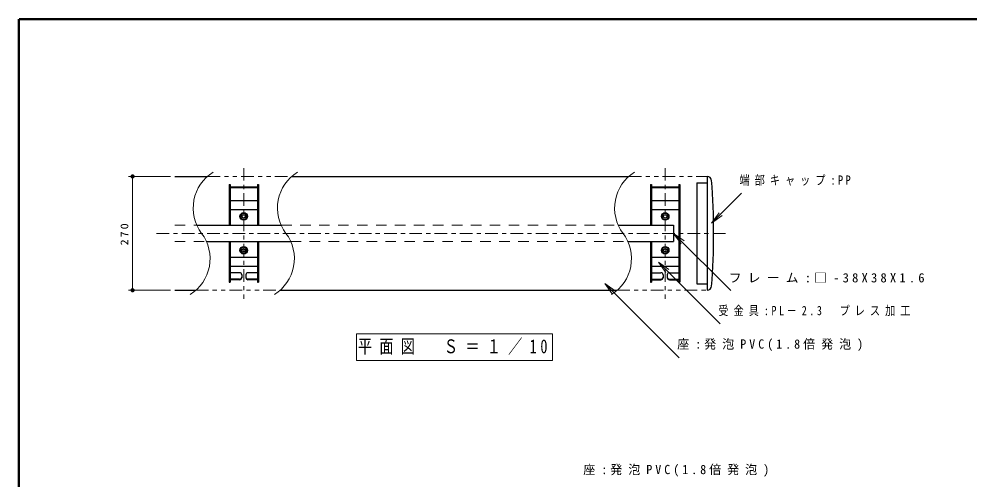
# Model space of a CAD drawing. Units: millimetres on the paper, scale 1:10. Extents: x -365 to 0, y -26 to 257.
# Drawn here: x -365 to -139.6, y 147.6 to 257 of the extents above; entities that cross this region are included whole.
import ezdxf

# ---------------------------------------------------------------- set-up
doc = ezdxf.new("R2010")
doc.units = ezdxf.units.MM
for name, pattern in [('USER1', [4.5, 2.5, -2]), ('USER2', [6, 3, -1, 1, -1]), ('USER3', [8, 3, -1, 1, -1, 1, -1])]:
    doc.linetypes.add(name, pattern=pattern)
doc.layers.add('LY_1', color=7, linetype='Continuous', lineweight=25)
doc.layers.add('LY_3', color=7, linetype='Continuous', lineweight=13)
doc.styles.add('ＭＳ ゴシック', font='')
doc.styles.get('ＭＳ ゴシック').set_extended_font_data('MS Gothic')

# ---------------------------------------------------------------- blocks, each defined once
blk = doc.blocks.new('open_arrow')
at = {"color": 0, "linetype": 'Continuous', "lineweight": -2}
blk.add_lwpolyline([(7.5, 1.25), (0, 0), (7.5, -1.25)], dxfattribs=at)
blk = doc.blocks.new('filled_dot')
at = {"color": 0, "linetype": 'Continuous', "lineweight": -2, "const_width": 1.25}
blk.add_lwpolyline([(-0.625, 0, 1), (0.625, 0, 1)], format="xyb", close=True, dxfattribs=at)

msp = doc.modelspace()

# ---------------------------------------------------------------- linework, layer by layer
at = {"layer": 'LY_1', "linetype": 'USER2', "lineweight": 13}
for p, q in [((-311.658, 221.652), (-311.658, 190.652)), ((-211.658, 221.652), (-211.658, 190.652)), ((-332.366, 206.152), (-197.04, 206.152))]:
    msp.add_line(p, q, dxfattribs=at)
at = {"layer": 'LY_1', "lineweight": 13}
for p, q in [((-329.043, 219.652), (-339.043, 219.652)), ((-338.043, 192.652), (-338.043, 219.652)), ((-200.625, 208.576), (-193.554, 215.647)), ((-209.658, 206.152), (-196.069, 192.563)), ((-213.249, 199.339), (-198.621, 184.71)), ((-225.983, 194.278), (-208.306, 176.6)), ((-329.043, 192.652), (-339.043, 192.652)), ((-238.408, 182.302), (-284.908, 182.302)), ((-284.908, 182.302), (-284.908, 176.002)), ((-238.408, 176.002), (-238.408, 182.302)), ((-284.908, 176.002), (-238.408, 176.002))]:
    msp.add_line(p, q, dxfattribs=at)
at = {"layer": 'LY_1'}
for p, q in [((-328.043, 219.652), (-320.272, 219.652)), ((-300.272, 219.652), (-220.272, 219.652)), ((-201.658, 219.652), (-201.658, 192.652)), ((-315.158, 217.702), (-314.928, 217.702)), ((-315.158, 217.702), (-315.158, 208.052)), ((-314.928, 217.702), (-314.928, 208.052)), ((-314.928, 217.174), (-308.388, 217.174)), ((-314.928, 217.012), (-308.388, 217.012)), ((-308.388, 217.702), (-308.158, 217.702)), ((-308.388, 217.702), (-308.388, 208.052)), ((-308.158, 217.702), (-308.158, 208.052)), ((-215.158, 217.702), (-214.928, 217.702)), ((-215.158, 217.702), (-215.158, 208.052)), ((-214.928, 217.702), (-214.928, 208.052)), ((-214.928, 217.174), (-208.388, 217.174)), ((-214.928, 217.012), (-208.388, 217.012)), ((-208.388, 217.702), (-208.158, 217.702)), ((-208.388, 217.702), (-208.388, 194.602)), ((-208.158, 217.702), (-208.158, 194.602)), ((-204.158, 218.152), (-204.158, 194.152)), ((-204.158, 218.152), (-201.658, 218.152)), ((-314.928, 213.971), (-308.388, 213.971)), ((-214.928, 213.971), (-208.388, 213.971)), ((-314.928, 211.829), (-308.388, 211.829)), ((-311.658, 210.942), (-312.342, 210.547)), ((-312.342, 210.547), (-312.342, 209.757)), ((-312.342, 209.757), (-311.658, 209.362)), ((-310.974, 210.547), (-311.658, 210.942)), ((-311.658, 209.362), (-310.974, 209.757)), ((-310.974, 209.757), (-310.974, 210.547)), ((-214.928, 211.829), (-208.388, 211.829)), ((-211.658, 210.942), (-212.342, 210.547)), ((-212.342, 210.547), (-212.342, 209.757)), ((-212.342, 209.757), (-211.658, 209.362)), ((-210.974, 210.547), (-211.658, 210.942)), ((-211.658, 209.362), (-210.974, 209.757)), ((-210.974, 209.757), (-210.974, 210.547)), ((-322.779, 208.052), (-302.779, 208.052)), ((-222.779, 208.052), (-209.658, 208.052)), ((-209.658, 208.052), (-209.658, 204.252)), ((-320.537, 204.252), (-300.537, 204.252)), ((-315.158, 204.252), (-315.158, 194.602)), ((-314.928, 204.252), (-314.928, 194.602)), ((-311.658, 202.942), (-312.342, 202.547)), ((-310.974, 202.547), (-311.658, 202.942)), ((-308.388, 204.252), (-308.388, 194.602)), ((-308.158, 204.252), (-308.158, 194.602)), ((-220.537, 204.252), (-209.658, 204.252)), ((-215.158, 204.252), (-215.158, 194.602)), ((-214.928, 204.252), (-214.928, 194.602)), ((-211.658, 202.942), (-212.342, 202.547)), ((-210.974, 202.547), (-211.658, 202.942)), ((-312.342, 202.547), (-312.342, 201.757)), ((-312.342, 201.757), (-311.658, 201.362)), ((-311.658, 201.362), (-310.974, 201.757)), ((-310.974, 201.757), (-310.974, 202.547)), ((-212.342, 202.547), (-212.342, 201.757)), ((-212.342, 201.757), (-211.658, 201.362)), ((-211.658, 201.362), (-210.974, 201.757)), ((-210.974, 201.757), (-210.974, 202.547)), ((-314.928, 200.474), (-308.388, 200.474)), ((-214.928, 200.474), (-208.388, 200.474)), ((-314.928, 198.332), (-308.388, 198.332)), ((-312.658, 196.812), (-314.928, 196.812)), ((-312.158, 196.312), (-312.158, 195.629)), ((-311.158, 196.312), (-311.158, 195.629)), ((-308.388, 196.812), (-310.658, 196.812)), ((-214.928, 198.332), (-208.388, 198.332)), ((-214.928, 196.812), (-212.658, 196.812)), ((-212.158, 196.312), (-212.158, 195.629)), ((-211.158, 196.312), (-211.158, 195.629)), ((-210.658, 196.812), (-208.388, 196.812)), ((-315.158, 194.602), (-314.928, 194.602)), ((-312.658, 195.292), (-314.928, 195.292)), ((-312.658, 195.129), (-314.928, 195.129)), ((-308.388, 195.292), (-310.658, 195.292)), ((-308.388, 195.129), (-310.658, 195.129)), ((-308.388, 194.602), (-308.158, 194.602)), ((-215.158, 194.602), (-214.928, 194.602)), ((-214.928, 195.292), (-212.658, 195.292)), ((-214.928, 195.129), (-212.658, 195.129)), ((-210.658, 195.292), (-208.388, 195.292)), ((-210.658, 195.129), (-208.388, 195.129)), ((-208.388, 194.602), (-208.158, 194.602)), ((-204.158, 194.152), (-201.658, 194.152)), ((-328.043, 192.652), (-323.043, 192.652)), ((-303.043, 192.652), (-223.043, 192.652))]:
    msp.add_line(p, q, dxfattribs=at)
at = {"layer": 'LY_1', "linetype": 'USER3', "lineweight": 13}
for p, q in [((-320.272, 219.652), (-300.272, 219.652)), ((-220.272, 219.652), (-201.658, 219.652)), ((-323.043, 192.652), (-303.043, 192.652)), ((-223.043, 192.652), (-201.658, 192.652))]:
    msp.add_line(p, q, dxfattribs=at)
at = {"layer": 'LY_1', "linetype": 'USER1', "lineweight": 13}
for p, q in [((-328.043, 208.052), (-322.779, 208.052)), ((-302.779, 208.052), (-222.779, 208.052)), ((-328.043, 204.252), (-320.537, 204.252)), ((-300.537, 204.252), (-220.537, 204.252))]:
    msp.add_line(p, q, dxfattribs=at)
at = {"layer": 'LY_1'}
for centre, radius in [((-311.658, 210.152), 0.9), ((-311.658, 210.152), 0.397), ((-211.658, 210.152), 0.9), ((-211.658, 210.152), 0.397), ((-311.658, 202.152), 0.9), ((-211.658, 202.152), 0.9), ((-311.658, 202.152), 0.397), ((-211.658, 202.152), 0.397)]:
    msp.add_circle(centre, radius, dxfattribs=at)
at = {"layer": 'LY_1', "lineweight": 13}
for centre, start, end in [((-313.658, 212.152), 121.78832, 216.86986), ((-293.658, 212.152), 121.78832, 216.86986), ((-213.658, 212.152), 121.78832, 216.86986), ((-329.658, 200.152), 301.78831, 36.86991), ((-309.658, 200.152), 301.78831, 36.86991), ((-229.658, 200.152), 301.78831, 36.86991)]:
    msp.add_arc(centre, 10, start, end, dxfattribs=at)
at = {"layer": 'LY_1'}
for centre, radius, start, end in [((-201.658, 218.652), 1, 0, 90), ((-357.658, 206.152), 157.5, 355.41878, 4.58122), ((-312.658, 196.312), 0.5, 0, 90), ((-310.658, 196.312), 0.5, 90, 180), ((-212.658, 196.312), 0.5, 0, 90), ((-210.658, 196.312), 0.5, 90, 180), ((-312.658, 195.792), 0.5, 270, 0), ((-312.658, 195.629), 0.5, 270, 0), ((-310.658, 195.792), 0.5, 180.00001, 270), ((-310.658, 195.629), 0.5, 180.00001, 270), ((-212.658, 195.792), 0.5, 270, 0), ((-212.658, 195.629), 0.5, 270, 0), ((-210.658, 195.792), 0.5, 180.00001, 270), ((-210.658, 195.629), 0.5, 180.00001, 270), ((-201.658, 193.652), 1, 270, 0)]:
    msp.add_arc(centre, radius, start, end, dxfattribs=at)
at = {"layer": 'LY_3', "lineweight": 50}
for p, q in [((-365, 257), (-365, 0)), ((0, 257), (-365, 257))]:
    msp.add_line(p, q, dxfattribs=at)

# ---------------------------------------------------------------- block references
at = {"layer": 'LY_1', "lineweight": 13, "xscale": 0.4, "yscale": 0.4}
for name, p, rotation in [('filled_dot', (-338.043, 219.652), 270), ('open_arrow', (-200.625, 208.576), 45), ('open_arrow', (-209.658, 206.152), 315), ('open_arrow', (-213.249, 199.339), 315), ('open_arrow', (-225.983, 194.278), 315), ('filled_dot', (-338.043, 192.652), 90)]:
    msp.add_blockref(name, p, dxfattribs=dict(at, rotation=rotation))

# ---------------------------------------------------------------- texts
at = {"layer": 'LY_1', "style": 'ＭＳ ゴシック'}
for s, insert, char_height, attachment_point in [('\\T1.5;\\W0.8;端部キャップ:PP', (-194.018, 218.647), 2.199, 4), ('\\T1.5;フレーム:□-38X38X1.6', (-196.531, 195.563), 2.199, 4), ('\\T1.5;\\W0.8;受金具:PL－2.3\u3000プレス加工', (-199.032, 187.71), 2.199, 4), ('\\T1.51;\\W0.75;平面図\u3000Ｓ＝１／10', (-261.658, 179.152), 3.299, 5), ('\\T1.5;\\W0.95;座:発泡PVC(1.8倍発泡)', (-208.797, 179.6), 2.199, 4), ('\\T1.5;\\W0.95;座:発泡PVC(1.8倍発泡)', (-231.092, 149.83), 2.199, 4)]:
    msp.add_mtext(s, dxfattribs=dict(at, insert=insert, char_height=char_height, attachment_point=attachment_point))
at = {"layer": 'LY_1', "insert": (-339.043, 206.152), "char_height": 1.833, "attachment_point": 8, "rotation": 90, "style": 'ＭＳ ゴシック'}
msp.add_mtext('\\T1.33;\\W1.15;270', dxfattribs=at)

doc.saveas('drawing.dxf')
